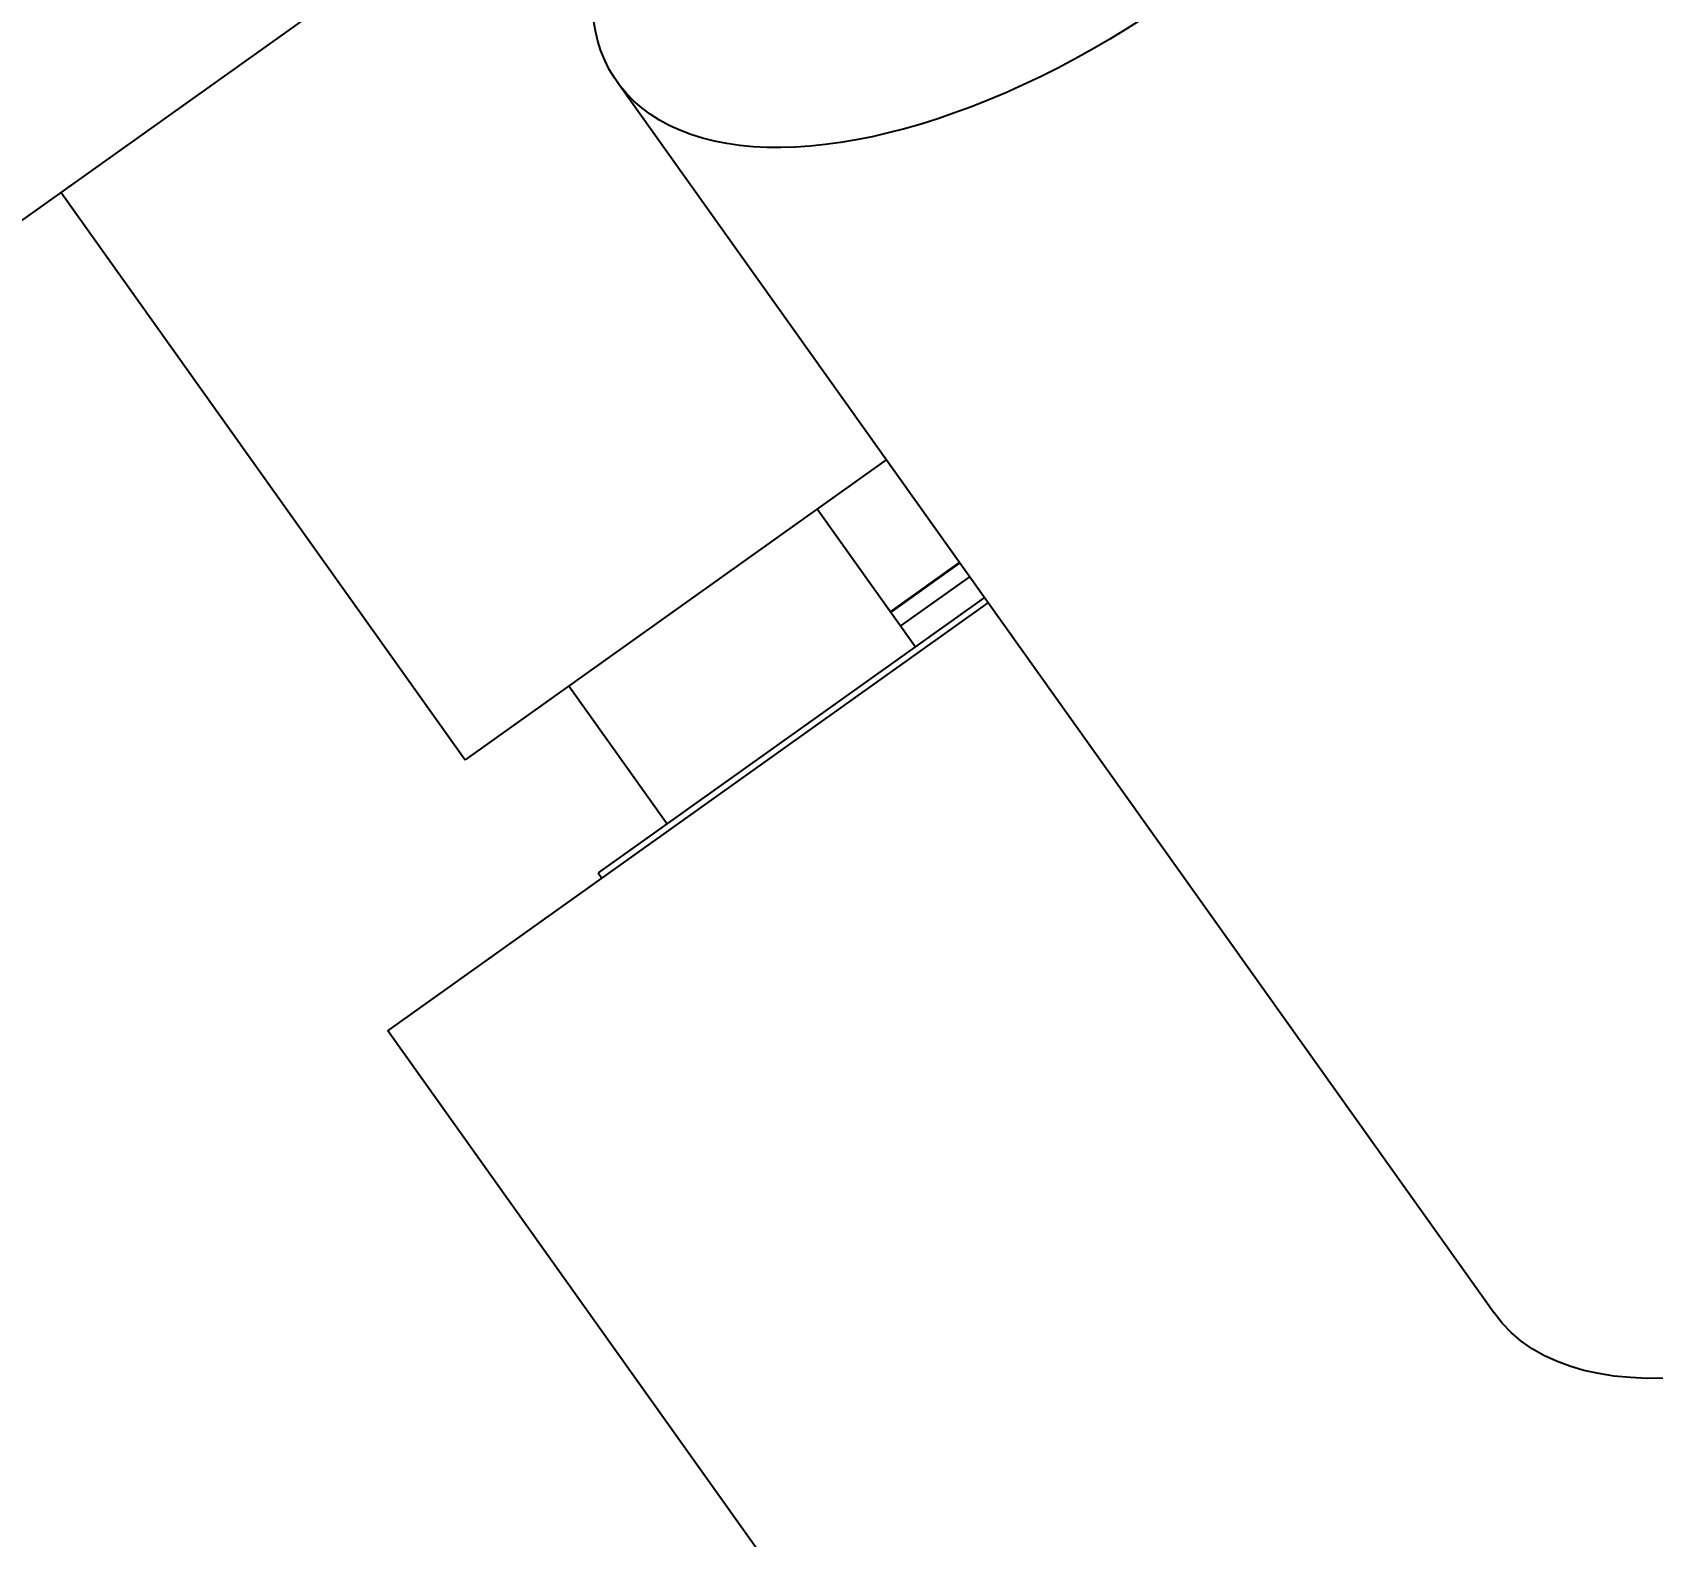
# Model space of a CAD drawing. Header units: feet. Extents: x 2321988 to 2329858, y 6722724 to 6730499.
# Drawn here: x 2326044.197 to 2326045.194, y 6726812.831 to 6726813.755 of the extents above; entities that cross this region are included whole.
import ezdxf

# ---------------------------------------------------------------- set-up
doc = ezdxf.new("R2010")
doc.units = ezdxf.units.FT
doc.header["$MEASUREMENT"] = 0
doc.header["$PDSIZE"] = 5
doc.layers.add('BESS Dimensions', color=3, linetype='Continuous')
doc.layers.add('C-BESS-EQUIPMENT', color=255, linetype='Continuous')
doc.styles.add('TG_DIMS', font='arial.ttf')
doc.dimstyles.new('TG-PROPOSED-ANNO', dxfattribs={"dimtxt": 0.1, "dimasz": 0.1, "dimexe": 0.05, "dimexo": 0.05, "dimgap": 0.02, "dimtad": 0, "dimtih": 1, "dimtoh": 1, "dimdsep": 46, "dimtxsty": 'TG_DIMS', "dimcen": 0, "dimclrd": 256, "dimclre": 256, "dimclrt": 256, "dimaunit": 1, "dimadec": 6, "dimazin": 2, "dimtfac": 1, "dimtofl": 0, "dimtmove": 1, "dimatfit": 3, "dimfxl": 1, "dimtolj": 1, "dimtzin": 0, "dimarcsym": 0})

# ---------------------------------------------------------------- blocks, each defined once
blk = doc.blocks.new('Midpoint Site Plan$0$GA 34.5kV 10MVAR Cap Bank top')
at = {"color": 0}
for p, q in [((-20.19, -17.805), (-20.19, -30.055)), ((-14.75, -34.772), (-14.75, -23.622)), ((-20.19, -30.055), (-14.75, -30.055)), ((-18.25, -30.102), (-18.25, -30.055)), ((-14.75, -30.102), (-18.25, -30.102)), ((-17.625, -31.352), (-17.625, -30.102)), ((-15.375, -31.352), (-15.375, -30.102)), ((-15.375, -30.291), (-14.75, -30.291)), ((-14.75, -30.416), (-15.375, -30.416)), ((-15.375, -30.416), (-14.75, -30.416)), ((-15.375, -30.419), (-14.75, -30.419)), ((-14.75, -31.352), (-18.565, -31.352)), ((-18.565, -36.491), (-18.565, -31.352)), ((-23.5, -36.491), (23.5, -36.491))]:
    blk.add_line(p, q, dxfattribs=at)
for centre, start_param, end_param in [((-11, -23.622), 3.141593, 6.283185), ((-11, -34.772), 2.173251, 7.251527)]:
    blk.add_ellipse(centre, major_axis=(-3.75, 0), ratio=0.5, start_param=start_param, end_param=end_param, dxfattribs=at)
blk = doc.blocks.new('*D110')
at = {"layer": 'BESS Dimensions', "lineweight": -2, "transparency": 16777216}
for p, q in [((2325959.34189, 6726878.57879), (2325907.90665, 6726841.93239)), ((2325917.78142, 6726836.6894), (2325957.7158, 6726780.63931)), ((2326007.72205, 6726710.45279), (2325967.78767, 6726766.50288)), ((2326060.88777, 6726736.05358), (2326009.45252, 6726699.40718))]:
    blk.add_line(p, q, dxfattribs=at)
at = {"layer": 'BESS Dimensions', "transparency": 16777216}
for points in [[(2325919.13881, 6726837.65651), (2325916.42404, 6726835.7223), (2325911.9788, 6726844.8337)], [(2326009.07944, 6726711.41989), (2326006.36467, 6726709.48568), (2326013.52467, 6726702.30849)]]:
    blk.add_solid(points, dxfattribs=at)
at = {"layer": 'Defpoints', "color": 0, "transparency": 16777216}
for p in [(2325963.41404, 6726881.48011), (2326064.95991, 6726738.95489), (2326013.52467, 6726702.30849)]:
    blk.add_point(p, dxfattribs=at)
at = {"layer": 'BESS Dimensions', "transparency": 16777216, "insert": (2325962.75174, 6726773.5711), "char_height": 10, "attachment_point": 5, "style": 'TG_DIMS'}
blk.add_mtext("\\A1;175'", dxfattribs=at)

msp = doc.modelspace()

# ---------------------------------------------------------------- block references
at = {"layer": 'C-BESS-EQUIPMENT', "xscale": -0.08333333333333331, "yscale": 0.08333333333333331, "zscale": 0.08333333333333331, "rotation": 215.4689808292026}
msp.add_blockref('Midpoint Site Plan$0$GA 34.5kV 10MVAR Cap Bank top', (2326047.23954, 6726812.07806), dxfattribs=at)

# ---------------------------------------------------------------- dimensions: what is measured, and where the dimension line sits
at = {"layer": 'BESS Dimensions'}
dim = msp.add_aligned_dim(p1=(2325963.41404, 6726881.48011), p2=(2326064.95991, 6726738.95489), distance=-63.15491, dimstyle='TG-PROPOSED-ANNO', override={"dimscale": 50, "dimpost": "'"}, dxfattribs=at)
dim.commit()
dim.dimension.update_dxf_attribs({"geometry": '*D110', "text_midpoint": (2325962.75174, 6726773.5711)})

doc.saveas('drawing.dxf')
